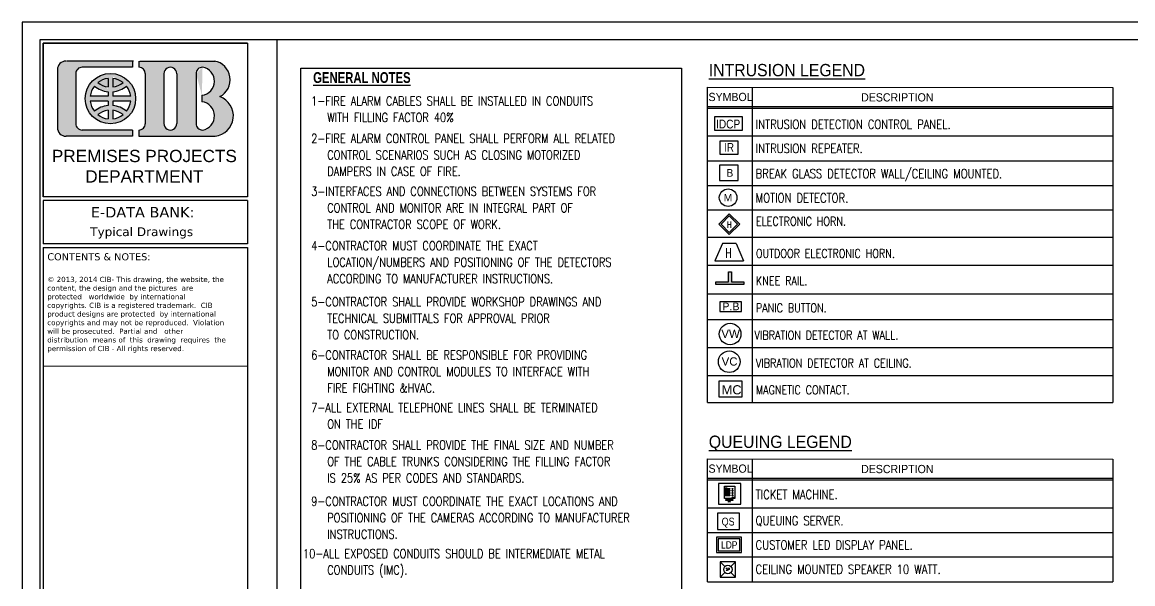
# Model space of a CAD drawing. Header units: metres. Extents: x 825 to 42592, y 283 to 305.
# Drawn here: x 825.23 to 847.08, y 293.87 to 304.93 of the extents above; entities that cross this region are included whole.
import ezdxf
from ezdxf.enums import TextEntityAlignment as Align

# ---------------------------------------------------------------- set-up
doc = ezdxf.new("R2010")
doc.units = ezdxf.units.M
doc.header["$LTSCALE"] = 0.05
for name, color, linetype in [('A-Elev-Dims-100', 7, 'Continuous'), ('A-WALL', 4, 'Continuous'), ('CCTV-TXT L', 6, 'Continuous'), ('EXAMPLE', 220, 'Continuous'), ('EXIT SIGN', 6, 'Continuous'), ('FIRE_FAS', 200, 'Continuous'), ('L.C Risers', 130, 'Continuous'), ('T-SECUR', 140, 'Continuous'), ('text', 2, 'Continuous'), ('TEXT _DETAIL TITLES', 7, 'Continuous')]:
    doc.layers.add(name, color=color, linetype=linetype)
for name, color, linetype, lineweight in [('E _ PA', 4, 'Continuous', 25), ('flooring', 41, 'Continuous', 9), ('Public address', 4, 'Continuous', 0)]:
    doc.layers.add(name, color=color, linetype=linetype, lineweight=lineweight)
doc.styles.add('Arial', font='ARIALN.TTF')
doc.styles.add('Arial_4', font='arial.ttf', dxfattribs={"height": 0.2458832335329341})
doc.styles.add('DD', font='ROMANS.SHX')
doc.styles.add('GENERATED_STYLE_1', font='arial.ttf')
doc.styles.add('GENERATED_STYLE_2', font='arialbd.ttf')
doc.styles.add('ROMANC', font='ROMANC.SHX')
doc.styles.add('ROMANS1', font='romans.shx', dxfattribs={"width": 0.8, "height": 250})
doc.styles.get("Standard").update_dxf_attribs({"font": 'arial.ttf'})
doc.styles.add('T25', font='STENCIL', dxfattribs={"height": 2.5})

# ---------------------------------------------------------------- blocks, each defined once
blk = doc.blocks.new('erwger')
at = {"true_color": 0xf4820f}
h = blk.add_hatch(color=30, dxfattribs=at)
edge = h.paths.add_edge_path()
edge.add_ellipse((0.7908775300937405, 7.271490410557148), major_axis=(-0.1778709056389359, 9.002499000000002e-10), ratio=0.9999513831597877, start_angle=0, end_angle=360)
edge = h.paths.add_edge_path(flags=16)
edge.add_line((0.8077973684856135, 7.354111497106746), (0.8077973684856122, 7.427094761812298))
edge.add_ellipse((0.7908775300937405, 7.271490410557148), major_axis=(0.1440312288554087, 1.6825289e-09), ratio=0.9999513831463788, start_angle=51.57003715304239, end_angle=83.25369162932219, ccw=False)
edge.add_ellipse((0.7908775300937405, 7.497138503138339), major_axis=(-0.1440312288554085, 1.6834439e-09), ratio=0.9999513831463793, start_angle=96.74630837104172, end_angle=128.4299628473216, ccw=False)
edge = h.paths.add_edge_path(flags=16)
edge.add_ellipse((0.7908775300937405, 7.271490410557148), major_axis=(0.1440312288569741, 1.78028777e-08), ratio=0.9999513831390927, start_angle=96.74630062072379, end_angle=128.429955095524, ccw=False)
edge.add_line((0.773957691699187, 7.414517417529009), (0.7739576916991884, 7.341534151884337))
edge.add_ellipse((0.7908775300937405, 7.497138503138339), major_axis=(-0.144031228856974, 1.78026624e-08), ratio=0.9999513831390935, start_angle=51.570044904390386, end_angle=83.2536993791906, ccw=False)
h.paths.add_polyline_path([(0.773957691699187, 7.288410251488295), (0.773957691699187, 7.320082778110062), (0.7664293322516778, 7.320964365985879), (0.7589453695800609, 7.322165879191909), (0.7515193944567409, 7.323685135805126), (0.7441648921606429, 7.32551937691521), (0.7368952181788015, 7.327665271612452), (0.7297235739534667, 7.330118923036388), (0.7226629829085832, 7.332875875452495), (0.7157262668000091, 7.335931122343565), (0.7089260224314823, 7.339279115501328), (0.7022745987794528, 7.342913775101845), (0.6957840745679151, 7.346828500746104), (0.6894662363335251, 7.351016183446315), (0.6833325570223323, 7.355469218535164), (0.6773941748128808, 7.360179519747279), (0.6734799620023048, 7.354929783091067), (0.6698084303149193, 7.349507563101086), (0.6663871692859487, 7.343924068234436), (0.6632232512505248, 7.338190840535617), (0.6603232165715801, 7.332319731572661), (0.6576930601197108, 7.326322877937884), (0.6553382188808207, 7.320212676159437), (0.6532635607168721, 7.314001757075646), (0.6514733743032315, 7.307702959724803), (0.6499713602631984, 7.301329304804676), (0.6487606235182092, 7.294893967756559), (0.6478436668636187, 7.288410251488295)], flags=0)
h.paths.add_polyline_path([(0.9339113933238624, 7.288410251488296), (0.9329944366694071, 7.29489396775667), (0.9317836999244864, 7.301329304804898), (0.9302816858844511, 7.307702959725111), (0.9284914994707372, 7.31400175707606), (0.9264168413066578, 7.32021267615989), (0.9240620000675641, 7.326322877938369), (0.9214318436154356, 7.332319731573148), (0.918531808936168, 7.338190840536096), (0.915367890900365, 7.343924068234853), (0.9119466298709524, 7.349507563101397), (0.9082750981830738, 7.354929783091228), (0.9043608853719564, 7.360179519747279), (0.8984225031626554, 7.355469218535303), (0.8922888238515506, 7.351016183446514), (0.8859709856173575, 7.34682850074642), (0.879480461405921, 7.342913775102211), (0.8728290377540627, 7.33927911550175), (0.8660287933857134, 7.335931122343989), (0.8590920772773207, 7.332875875452937), (0.8520314862326475, 7.330118923036816), (0.8448598420075315, 7.327665271612863), (0.837590168025878, 7.325519376915585), (0.8302356657299721, 7.323685135805426), (0.8228096906068832, 7.322165879192128), (0.8153257279355322, 7.320964365985992), (0.8077973684856135, 7.320082778109748), (0.8077973684856135, 7.288410251488295)], flags=0)
h.paths.add_polyline_path([(0.8077973684856135, 7.254572219881548), (0.8077973684856136, 7.222898043004593), (0.8153257279356285, 7.222016455128492), (0.8228096906070133, 7.220814941922496), (0.8302356657301327, 7.219295685309302), (0.8375901680260618, 7.217461444199223), (0.8448598420077112, 7.215315549501997), (0.8520314862328487, 7.212861898078084), (0.8590920772775409, 7.210104945661968), (0.8660287933859663, 7.207049698770887), (0.8728290377543018, 7.203701705613098), (0.8794804614061102, 7.200067046012591), (0.8859709856175217, 7.196152320368268), (0.8922888238516598, 7.19196463766811), (0.8984225031627135, 7.187511602579187), (0.9043608853719765, 7.182801301367046), (0.9082751784140481, 7.188051150895514), (0.9119467799052832, 7.193473490817925), (0.9153680998452249, 7.199057111955261), (0.918532065477884, 7.204790471513932), (0.9214321360653964, 7.210661717152202), (0.9240623164094166, 7.216658711482009), (0.9264171692447516, 7.222769057160098), (0.9284918264796328, 7.228980122516629), (0.930281999259268, 7.235279067668015), (0.9317839868320567, 7.241652871060345), (0.9329946841999852, 7.248088356388289), (0.9339115885442062, 7.254572219881548)], flags=0)
h.paths.add_polyline_path([(0.6478434716406313, 7.254572219881548), (0.6487603759855533, 7.248088356388516), (0.6499710733540534, 7.241652871060804), (0.6514730609272789, 7.235279067668662), (0.6532632337072262, 7.228980122517424), (0.6553378909422828, 7.222769057160991), (0.6576927437776723, 7.216658711482951), (0.6603229241216104, 7.210661717153182), (0.6632229947089121, 7.204790471514869), (0.6663869603412537, 7.199057111956071), (0.6698082802807763, 7.193473490818543), (0.6734798817714476, 7.188051150895853), (0.6773941748128604, 7.182801301367045), (0.6833325570222629, 7.187511602579322), (0.6894662363333941, 7.191964637668304), (0.6957840745676908, 7.196152320368597), (0.7022745987792326, 7.200067046012943), (0.7089260224312439, 7.203701705613519), (0.7157262667998077, 7.207049698771348), (0.7226629829083766, 7.210104945662424), (0.7297235739532408, 7.21286189807851), (0.7368952181786418, 7.215315549502437), (0.7441648921604657, 7.217461444199586), (0.7515193944566271, 7.219295685309608), (0.7589453695799842, 7.220814941922714), (0.7664293322516333, 7.222016455128619), (0.773957691699187, 7.222898043004276), (0.773957691699187, 7.254572219881548)], flags=0)
h.paths.add_polyline_path([(0.7294873354330083, 7.176128880071951), (0.723550473082551, 7.173162724664702), (0.7177565579001525, 7.169926245670233), (0.7121178913854214, 7.166426314701889), (0.7066464454178214, 7.162670362727888), (0.7013538368018936, 7.158666364266577), (0.7066464454178866, 7.154662365805446), (0.7121178913855686, 7.150906413831576), (0.7177565579003274, 7.14740648286335), (0.7235504730827764, 7.144170003868946), (0.7294873354332428, 7.14120384846174), (0.7355545399501279, 7.138514314310711), (0.7417392048926307, 7.136107111769228), (0.7480281991306195, 7.133987351751168), (0.7544081700247551, 7.132159534879331), (0.7608655717761387, 7.13062754193003), (0.7673866941866425, 7.129394625593362), (0.773957691699187, 7.128463403577037), (0.773957691699187, 7.188869324956112), (0.7673866941866241, 7.187938102939968), (0.7608655717759994, 7.186705186603443), (0.7544081700246031, 7.18517319365425), (0.7480281991303894, 7.183345376782488), (0.7417392048924053, 7.181225616764474), (0.7355545399499187, 7.178818414223017)], flags=0)
h.paths.add_polyline_path([(0.8400158552934681, 7.136107111768763), (0.8462005202361756, 7.138514314310223), (0.8522677247532827, 7.141203848461269), (0.8582045871039639, 7.144170003868508), (0.8639985022866135, 7.147406482863), (0.8696371688015586, 7.150906413831308), (0.8751086147694433, 7.154662365805308), (0.8804012233855874, 7.158666364266577), (0.8751086147695188, 7.162670362728012), (0.8696371688017359, 7.166426314702146), (0.8639985022868005, 7.169926245670575), (0.8582045871041669, 7.17316272466514), (0.8522677247535289, 7.17612888007242), (0.8462005202363673, 7.178818414223515), (0.8400158552936966, 7.181225616764939), (0.833726861055413, 7.183345376782932), (0.8273468901609676, 7.185173193654628), (0.8208894884092739, 7.186705186603731), (0.8143683659985571, 7.18793810294011), (0.8077973684856135, 7.188869324956117), (0.8077973684856132, 7.128463403577035), (0.8143683659984176, 7.129394625593207), (0.8208894884091877, 7.130627541929754), (0.8273468901608406, 7.132159534878959), (0.8337268610552039, 7.133987351750719)], flags=0)
for p, q in [((0.773957691699187, 7.414517417539071), (0.773957691699187, 7.354111496157074)), ((0.8077973684856135, 7.414517417539071), (0.8077973684856135, 7.354111496157074)), ((0.773957691699187, 7.288410251488295), (0.647843666864131, 7.288410251488295)), ((0.773957691699187, 7.320082778105607), (0.773957691699187, 7.288410251488295)), ((0.8077973684856135, 7.320082778105607), (0.8077973684856135, 7.288410251488295)), ((0.933911393320712, 7.288410251488295), (0.8077973684856135, 7.288410251488295)), ((0.773957691699187, 7.254572219881548), (0.6478434716420738, 7.254572219881548)), ((0.773957691699187, 7.254572219881548), (0.773957691699187, 7.222898043008732)), ((0.9339115885427692, 7.254572219881548), (0.8077973684856135, 7.254572219881548)), ((0.8077973684856135, 7.254572219881548), (0.8077973684856135, 7.222898043008732)), ((0.773957691699187, 7.188869324957925), (0.773957691699187, 7.128463403575886)), ((0.8077973684856135, 7.188869324957925), (0.8077973684856135, 7.128463403575886))]:
    blk.add_line(p, q)
for centre, major_axis, ratio, start_param, end_param in [((0.7908775300937405, 7.271490410557148), (-0.1778709056389359, 9.002499000000002e-10), 0.9999513831597877, 3.141592658651293, 9.424777965830879), ((0.7908775300937405, 7.271490410557148), (0.1440312288569741, 1.78028777e-08), 0.9999513831390927, 1.688541484955864, 2.241525574605362), ((0.7908775300937405, 7.497138503138339), (-0.144031228856974, 1.78026624e-08), 0.9999513831390935, 0.9000670789829365, 1.453051168632433), ((0.7908775300937405, 7.271490410557148), (0.1440312288554086, 1.6825289e-09), 0.9999513831463788, 0.9000669436963937, 1.453051033371717), ((0.7908775300937405, 7.497138503138339), (-0.1440312288554085, 1.6834439e-09), 0.9999513831463795, 1.688541620224428, 2.241525709899752), ((0.7908775300937405, 7.271490410557148), (0.1440312288559296, 5.66761834e-08), 0.999951383189954, 2.478200239738987, 3.023841208525699), ((0.7908775300937405, 7.497138503138339), (-0.1778709056432779, 4.243742999999999e-10), 0.999951383133538, 0.878885610106705, 1.475528024982516), ((0.7908775300937405, 7.497138503138339), (0.1778709056428806, 3.659580039999999e-08), 0.99995138313766, -1.475528228330162, -0.8788858134720323), ((0.7908775300937405, 7.271490410557148), (0.1440312288552734, 1.78848544e-08), 0.9999513830996134, 0.1177509273774404, 0.6633918962271448), ((0.7908775300937405, 7.271490410557148), (-0.1440312288571555, 1.256149333e-07), 0.9999513832262572, 0.1177403856962575, 0.6633928924763333), ((0.7908775300937405, 7.045842317976002), (-0.177870905637854, 5.105273350000001e-08), 0.999951383161578, -1.475527735586549, -0.8788853206884173), ((0.7908775300937405, 7.045842317976002), (0.1778709056374674, 1.48803915e-08), 0.9999513831656989, 0.8788855240588935, 1.475527938939344), ((0.7908775300937405, 7.271490410557148), (-0.1440312288520954, 1.167978602e-07), 0.9999513830715148, 2.478201444104023, 3.023853951010075), ((0.7908775300937405, 7.045842317976002), (-0.1440312288505984, 4.19317145e-08), 0.9999513831791705, -1.453050753915244, -0.9000666642358846), ((0.7908775300937405, 7.271490410557148), (-0.144031228856974, 1.78026624e-08), 0.9999513831390935, 0.9000670789829365, 1.453051168632433), ((0.7908775300937405, 7.045842317976002), (0.1440312288490248, 6.14173613e-08), 0.9999513831864572, 0.9000665289461784, 1.453050618651364), ((0.7908775300937405, 7.271490410557148), (-0.1440312288554085, 1.6834439e-09), 0.9999513831463795, 1.688541620224428, 2.241525709899752)]:
    blk.add_ellipse(centre, major_axis=major_axis, ratio=ratio, start_param=start_param, end_param=end_param)
blk = doc.blocks.new('MMMVCVCVCC')
at = {"color": 4}
blk.add_lwpolyline([(0.2283366048509379, 0.2155352311660863), (-0.2283366048509379, 0.2155352311660863), (-0.2283366048509379, 0), (0.2283366048509379, 0)], close=True, dxfattribs=at)
at = {"layer": 'EXIT SIGN', "color": 4, "style": 'Arial'}
blk.add_attdef('IDCP', text='', height=0.144, dxfattribs=at).set_placement((-0.2016048087174909, 0.09789047997898592), align=Align.MIDDLE_LEFT)
blk = doc.blocks.new('BREAK')
at = {"layer": 'T-SECUR', "color": 0}
blk.add_lwpolyline([(-309.0978726740286, 0), (309.0978726740286, 0), (309.0978726740286, 500), (-309.0978726740286, 500)], close=True, dxfattribs=at)
at = {"layer": 'T-SECUR', "color": 0, "style": 'T25'}
blk.add_text('B', height=250.0000000000568, dxfattribs=at).set_placement((-75.33792141678714, 120.2738244024877))
blk = doc.blocks.new('WRTWRTR')
at = {"layer": 'A-Elev-Dims-100', "color": 0}
blk.add_circle((0, 0), 0.2169869559762738, dxfattribs=at)
at = {"layer": 'A-WALL', "style": 'Arial_4', "text_generation_flag": 4}
blk.add_text('M', height=0.18, rotation=180, dxfattribs=at).set_placement((0.1012879619856903, -0.09046396099604692))
blk = doc.blocks.new('SSS')
h = blk.add_hatch(color=3)
h.dxf.hatch_style = 1
h.paths.add_polyline_path([(837978.553537067, 767183.6854028162), (837705.7328104674, 767456.5061294157), (837432.9120838678, 767183.6854028162), (837705.7328104674, 766910.8646762166)], flags=16)
h.paths.add_polyline_path([(838053.0547442012, 767183.6854028159), (837705.7328104671, 767531.0073365499), (837358.4108767334, 767183.6854028162), (837705.7328104674, 766836.3634690822)])
at = {"layer": 'Public address', "color": 4}
for p, q in [((837358.4108767334, 767183.6854028162, 212.4116221508793), (837705.7328104671, 767531.0073365499, 212.4116221508793)), ((838053.0547442012, 767183.6854028159, 212.4116221508793), (837705.7328104671, 767531.0073365499, 212.4116221508793)), ((837705.7328104674, 766836.3634690822, 212.4116221508793), (837358.4108767334, 767183.6854028162, 212.4116221508793)), ((837432.9120838678, 767183.6854028162, 212.4116221508793), (837705.7328104674, 767456.5061294157, 212.4116221508793)), ((837705.7328104674, 766910.8646762166, 212.4116221508793), (837432.9120838678, 767183.6854028162, 212.4116221508793)), ((837978.553537067, 767183.6854028162, 212.4116221508793), (837705.7328104674, 767456.5061294157, 212.4116221508793)), ((837705.7328104674, 766910.8646762166, 212.4116221508793), (837978.553537067, 767183.6854028162, 212.4116221508793)), ((837705.7328104674, 766836.3634690822, 212.4116221508793), (838053.0547442012, 767183.6854028159, 212.4116221508793))]:
    blk.add_line(p, q, dxfattribs=at)
at = {"layer": 'Public address', "color": 4, "style": 'DD', "width": 0.7}
blk.add_text('H', height=209.34208837641, dxfattribs=at).set_placement((837636.3953688215, 767061.3471492201, 212.4116221508793))
blk = doc.blocks.new('sp1')
at = {"layer": 'Public address', "color": 1, "lineweight": 0, "xscale": 0.3234, "yscale": 0.3234, "zscale": 0.3234}
blk.add_blockref('SSS', (-270914.033990905, -248244.8799459012, -68.69391860359438), dxfattribs=at)
blk = doc.blocks.new('RETHTHHHH')
at = {"color": 3}
for points in [[(-0.1916151844211527, 0), (-0.404555613401044, -0.4890739670588573)], [(0.1916151844211527, 0), (-0.1916151844211527, 0)], [(0.1916151844211527, 0), (0.404555613401044, -0.4890739670588573)], [(-0.404555613401044, -0.4890739670588573), (0.404555613401044, -0.4890739670588573)]]:
    blk.add_lwpolyline(points, dxfattribs=at)
at = {"layer": 'Public address', "color": 4, "style": 'DD', "width": 0.7}
blk.add_text('H', height=0.2750703413801542, dxfattribs=at).set_placement((-0.1097527177217898, -0.4043973410329045))
blk = doc.blocks.new('KNEE')
h = blk.add_hatch(color=1)
h.dxf.hatch_style = 1
h.paths.add_polyline_path([(0.02472260923499658, -0.1524711510340783), (0.2132996112733849, -0.1524711510340783), (0.2132996112733849, -0.1916350020673576), (-0.2132996112733849, -0.1916350020673576), (-0.2132996112733849, -0.1524711510340783), (-0.01988495601720341, -0.1524711510340783), (-0.01988495601720341, 0), (0.02472260923499658, 0)])
at = {"layer": 'A-WALL'}
blk.add_lwpolyline([(0.02472260923499658, -0.1524711510340783), (0.2132996112733849, -0.1524711510340783), (0.2132996112733849, -0.1916350020673576), (-0.2132996112733849, -0.1916350020673576), (-0.2132996112733849, -0.1524711510340783), (-0.01988495601720341, -0.1524711510340783), (-0.01988495601720341, 0), (0.02472260923499658, 0)], close=True, dxfattribs=at)
blk = doc.blocks.new('G')
blk.add_lwpolyline([(-0.2132996112733849, -0.1916350020673576), (0.2128830426784081, -0.1916350020673576), (0.2128830426784081, -0.00279146151724019), (-0.2132996112733849, -0.00279146151724019)], close=True)
at = {"style": 'Arial_4'}
blk.add_text('P.B', height=0.15, dxfattribs=at).set_placement((-0.1612619704933657, -0.1693445487638262))
blk = doc.blocks.new('VIB')
at = {"color": 7}
blk.add_circle((0, 0.2455644649729507), 0.2371120174733741, dxfattribs=at)
at = {"layer": 'A-WALL', "color": 7, "style": 'Arial_4'}
blk.add_text('VW', height=0.18, rotation=270, dxfattribs=at).set_placement((-0.08535632570125529, 0.4387403479170153))
blk = doc.blocks.new('ERYERYYEQY')
at = {"color": 7}
blk.add_circle((0, 0.237112017473379), 0.2371120174733741, dxfattribs=at)
at = {"layer": 'A-WALL', "color": 7, "style": 'Arial_4'}
blk.add_text('VC', height=0.18, dxfattribs=at).set_placement((-0.1674466641287893, 0.1517556917721237))
blk = doc.blocks.new('OPOPOPOP')
at = {"color": 4}
blk.add_lwpolyline([(-0.2586422773993036, 0.1778460380336071), (-0.2586422773993036, -0.1778460380336071), (0, -0.1778460380336071), (0, 0.1778460380336071)], close=True, dxfattribs=at)
at = {"layer": 'EXIT SIGN', "color": 4, "style": 'Arial'}
blk.add_attdef('IR', text='', height=0.1728, rotation=90, dxfattribs=at).set_placement((-0.1326571408986297, -0.09844590882065063), align=Align.MIDDLE_LEFT)
blk = doc.blocks.new('A$C48145299')
at = {"layer": 'A-WALL', "color": 0}
blk.add_lwpolyline([(0, 338.6281507110743), (0, 0), (509.1722842327872, 0), (509.1722842327872, 338.6281507110743)], close=True, dxfattribs=at)
at = {"layer": 'A-Elev-Dims-100', "insert": (64.06833526368428, 253.1449712833928), "char_height": 200, "attachment_point": 1}
blk.add_mtext_dynamic_manual_height_columns('MC', width=222.6455497500428, gutter_width=1, heights=[0], dxfattribs=at)
blk = doc.blocks.new('information kiosk')
at = {"color": 4}
for p, q in [((-0.8012999969075956, 2.631255881292135), (-0.3857196859277758, 2.631255881292135)), ((-0.7493960443403518, 2.662271055843806), (-0.4928958531788024, 2.662271055843806)), ((-0.6855612145618803, 2.695900973366863), (-0.5462850680050133, 2.695900973366863)), ((-0.6375568236392662, 2.727504098543884), (-0.5815871387325667, 2.727504098543884)), ((-0.3857196859277758, 2.631255881292135), (-0.3857196859277758, 2.746809303302779)), ((-0.169757287791218, 0.3813144163875037), (-0.169757287791218, 0.6202400572437039)), ((-0.169757287791218, 0.6202400572437039), (0.0383633680525392, 0.6202400572437039)), ((-0.169757287791218, 0.3813144163875037), (-0.1439061116775909, 0.4122318059689614)), ((-0.1680200316497798, 0.4215779262455417), (0.0366261119111028, 0.4215779262455417)), ((-0.1623979691958971, 0.4319441506674533), (0.045722686647837, 0.4319441506674533)), ((0.0383633680525392, 0.3813144163875037), (0.0383633680525392, 0.6202400572437039)), ((0.0383633680525392, 0.3813144163875037), (0.0608997875125718, 0.4147251644023397)), ((0.7808989196274673, 1.012687648999605), (0.3409616476867746, 1.012687648999605)), ((0.3409616476867746, 1.012687648999605), (0.3409616476867746, 0.8892010570687144)), ((0.4172225612148913, 0.9202162316203836), (0.6737227523764411, 0.9202162316203836)), ((0.481057390993363, 0.9538461491434412), (0.6203335375502298, 0.9538461491434412)), ((0.5290617819159771, 0.9854492743204628), (0.5850314668226765, 0.9854492743204628))]:
    blk.add_line(p, q, dxfattribs=at)
for points in [[(1.678316385252401, 3.153995629167182), (-1.678316385252401, 3.153995629167182), (-1.678316385252401, 0), (1.678316385252401, 0)], [(-0.8012999969075956, 2.746809303302779), (0.7808989196274672, 2.746809303302779), (0.7808989196274673, 0.8892010570687144), (-0.8012999969075956, 0.8892010570687144)], [(-0.7188859433599584, 2.40094797374056), (0.026113029188017, 2.40094797374056), (0.026113029188017, 2.299199616065779), (-0.7188859433599584, 2.299199616065779)], [(-0.7188859433599584, 2.149254684045946), (0.026113029188017, 2.149254684045946), (0.026113029188017, 2.047506326371165), (-0.7188859433599584, 2.047506326371165)], [(-0.7188859433599584, 1.89756139435133), (0.026113029188017, 1.89756139435133), (0.026113029188017, 1.795813036676551), (-0.7188859433599584, 1.795813036676551)], [(0.3746422140534156, 2.407861923665445), (0.4999557339678722, 2.407861923665445), (0.4999557339678722, 2.292285666140895), (0.3746422140534156, 2.292285666140895)], [(0.3746422140533783, 2.156168633970831), (0.4999557339678349, 2.156168633970831), (0.4999557339678349, 2.040592376446279), (0.3746422140533783, 2.040592376446279)], [(0.374642214053341, 1.904475344276217), (0.4999557339677976, 1.904475344276217), (0.4999557339677976, 1.788899086751666), (0.374642214053341, 1.788899086751666)], [(-0.7188859433599584, 1.645868104656717), (0.026113029188017, 1.645868104656717), (0.026113029188017, 1.544119746981938), (-0.7188859433599584, 1.544119746981938)], [(-0.7188859433599584, 1.394174814962102), (0.026113029188017, 1.394174814962102), (0.026113029188017, 1.292426457287322), (-0.7188859433599584, 1.292426457287322)], [(-0.5789322081887329, 0.7181886318690243), (0.4583999736001652, 0.7181886318690243), (0.4583999736001652, 0.5573042828210985), (-0.5789322081887329, 0.5573042828210985)], [(0.3746422140533037, 1.652782054581601), (0.4999557339677603, 1.652782054581601), (0.4999557339677603, 1.537205797057051), (0.3746422140533037, 1.537205797057051)], [(0.3746422140533783, 1.401088764886988), (0.4999557339678349, 1.401088764886988), (0.4999557339678349, 1.285512507362436), (0.3746422140533783, 1.285512507362436)]]:
    blk.add_lwpolyline(points, close=True, dxfattribs=at)
for centre in [(-0.169757287791218, 0.3813144163875037), (0.0383633680525392, 0.3813144163875037)]:
    blk.add_circle(centre, 0.0403009712660791, dxfattribs=at)
blk = doc.blocks.new('EWRWERRREWREW')
at = {"color": 4}
for points in [[(0.2446077480306315, 0.3019406843939123), (-0.2446077480306315, 0.3019406843939123), (-0.2446077480306315, 0), (0.2446077480306315, 0)], [(0.2118343349636689, 0.2691672713269497), (-0.2118343349636689, 0.2691672713269497), (-0.2118343349636689, 0.03277341306696258), (0.2118343349636689, 0.03277341306696258)]]:
    blk.add_lwpolyline(points, close=True, dxfattribs=at)
at = {"layer": 'EXIT SIGN', "color": 3, "style": 'Arial'}
blk.add_attdef('LDP', text='', height=0.144, dxfattribs=at).set_placement((-0.1561657852993221, 0.1521192743912252, 1.084525390200623e-09), align=Align.MIDDLE_LEFT)
blk = doc.blocks.new('DFDFDFFF')
at = {"color": 4}
blk.add_lwpolyline([(0.2028282431575974, 0.2956607505588238), (-0.202828243157569, 0.2956607505588238), (-0.202828243157569, 0), (0.2028282431575974, 0)], close=True, dxfattribs=at)
at = {"layer": 'EXIT SIGN', "color": 4, "style": 'Arial'}
blk.add_attdef('QS', text='', height=0.144, dxfattribs=at).set_placement((-0.1258803884923623, 0.1428356043770407), align=Align.MIDDLE_LEFT)
blk = doc.blocks.new('DRGRRRRR')
at = {"layer": 'L.C Risers', "color": 3, "ltscale": 1000}
blk.add_lwpolyline([(1063.175423586334, 1063.175423586334), (-1063.175423586334, 1063.175423586334), (-1063.175423586334, -1063.175423586334), (1063.175423586334, -1063.175423586334)], close=True, dxfattribs=at)
for points in [[(-1063.175423586334, 1063.175423586334), (-412.7862450272951, 412.7862450272951)], [(1063.175423586334, 1063.175423586334), (412.7862450272951, 412.7862450272951)], [(-412.7862450272951, -412.7862450272951), (-1063.175423586334, -1063.175423586334)], [(412.7862450272951, -412.7862450272951), (1063.175423586334, -1063.175423586334)]]:
    blk.add_lwpolyline(points, dxfattribs=at)
blk.add_circle((0, 0), 583.7679060786613, dxfattribs=at)
at = {"layer": 'CCTV-TXT L', "color": 0, "linetype": 'Continuous', "ltscale": 0.5, "style": 'ROMANC', "width": 0.85}
blk.add_text('SP', height=339.2955540000001, dxfattribs=at).set_placement((-271.9907826270792, -150.2589381995494))

msp = doc.modelspace()

# ---------------------------------------------------------------- hatches: boundary and pattern name
at = {"true_color": 0x05367b}
h = msp.add_hatch(color=156, dxfattribs=at)
edge = h.paths.add_edge_path()
edge.add_ellipse((828.9822597568491, 303.0826252761939), major_axis=(-0.2847334991203993, 0.2847334991203991), ratio=0.9999999999988212, start_angle=140.9887959417215, end_angle=295.3446054887965)
edge.add_ellipse((828.9475568379949, 303.7941024595342), major_axis=(0.263960916692243, 0.2639609166922428), ratio=0.9999999999977979, start_angle=252.1161445481342, end_angle=394.8671921334229)
edge.add_line((829.0132683977081, 304.1615687246334), (827.526152731748, 304.1615687246334))
edge.add_line((827.526152731748, 304.1615687246334), (827.526152731748, 304.0398288093342))
edge.add_ellipse((827.525674551976, 303.9149193531442), major_axis=(0.0883249701060035, 0.0883249701060035), ratio=0.99999999998143, start_angle=314.999999999468, end_angle=404.7806552050888, ccw=False)
edge.add_line((827.6505879591577, 303.9148767924738), (827.6505879591577, 302.9288504221653))
edge.add_ellipse((827.525674551976, 302.928807861524), major_axis=(-0.08832497010741733, 0.08832497010741733), ratio=0.9999999999632984, start_angle=135.2193392665666, end_angle=225.0000000010515, ccw=False)
edge.add_line((827.526152731748, 302.8038984061853), (827.526152731748, 302.6821584900239))
edge.add_line((827.526152731748, 302.6821584900166), (829.0243362211309, 302.6821584900166))
edge = h.paths.add_edge_path(flags=16)
edge.add_ellipse((828.1457365462161, 303.9128052132941), major_axis=(0.0898328686706625, 0.0898328686706625), ratio=0.9997119807870024, start_angle=314.9917476689804, end_angle=494.9917591940154, ccw=False)
edge.add_line((828.2727641960241, 303.9127638486347), (828.2727641960241, 302.9309633660081))
edge.add_ellipse((828.1457365462161, 302.9309220013741), major_axis=(-0.08983286778834002, 0.08983286778834011), ratio=0.9997120004191951, start_angle=45.00824024262738, end_angle=225.0082517684367, ccw=False)
edge.add_line((828.018708896393, 302.9309630749043), (828.018708896393, 303.9127641397675))
edge = h.paths.add_edge_path(flags=16)
edge.add_ellipse((828.7782823728867, 303.9128052132941), major_axis=(-0.08981992907193462, 0.08981992907193462), ratio=0.9999999999864505, start_angle=-44.99999317017591, end_angle=45.0000115254237, ccw=False)
edge.add_ellipse((828.7352288672892, 303.764669268708), major_axis=(0.196937552161904, 0.1969375521619039), ratio=0.9999999999765671, start_angle=231.2027145111571, end_angle=396.10711598349036, ccw=False)
edge.add_line((828.7653203606869, 303.4877878470755), (828.7653203606869, 303.359567632065))
edge.add_ellipse((828.73321844356, 303.0808307734181), major_axis=(-0.1983995304344521, 0.1983995304344518), ratio=0.9999999999994571, start_angle=144.242534102069, end_angle=308.43007553053377, ccw=False)
edge.add_ellipse((828.7782823728867, 302.9309220013741), major_axis=(0.08981992907290752, 0.08981992907290752), ratio=0.9999999999647847, start_angle=134.9999884731813, end_angle=224.9999927451809, ccw=False)
edge.add_line((828.65125472307, 302.9309652021942), (828.65125472307, 303.9127620124558))
edge = h.paths.add_edge_path()
edge.add_ellipse((826.409908021546, 303.9149193531442), major_axis=(-0.08832497010741733, 0.08832497010741733), ratio=0.9999999999495524, start_angle=-45.00000000144502, end_angle=45.00000000144519, ccw=False)
edge.add_line((826.4098655680441, 304.0398266874248), (827.4023933827566, 304.0398266874248))
edge.add_line((827.402393382762, 304.0398266874248), (827.402393382762, 304.1615687246334))
edge.add_line((827.402393382762, 304.1615687246334), (826.0920004840027, 304.1615687246334))
edge.add_ellipse((826.0920686087679, 303.9920558509324), major_axis=(-0.1198666162295104, 0.1198666162295104), ratio=0.9999999999942295, start_angle=-44.99999914547698, end_angle=45.00000400240247)
edge.add_line((825.9225474934769, 303.9919877118076), (825.9225474934769, 302.8517395030352))
edge.add_ellipse((826.0920686087679, 302.8516713637249), major_axis=(-0.1198666162306849, 0.1198666162306849), ratio=0.9999999999753536, start_angle=44.9999959455793, end_angle=134.9999991446057)
edge.add_line((826.0920004840041, 302.6821584900166), (827.4023933827639, 302.6821584900166))
edge.add_line((827.402393382762, 302.6821584900166), (827.402393382762, 302.8039005272252))
edge.add_line((827.402393382762, 302.8039005272252), (826.4098655680627, 302.8039005272252))
edge.add_ellipse((826.409908021546, 302.928807861524), major_axis=(0.08832497010741712, 0.08832497010741712), ratio=0.999999999963298, start_angle=134.9999999989486, end_angle=225.0000000010514, ccw=False)
edge.add_line((826.284994614361, 302.9288503180936), (826.284994614361, 303.9148768965564))

# ---------------------------------------------------------------- linework, layer by layer
for p, q in [((830.2375020737195, 304.580468319716), (830.2375020737195, 283.2510077804067)), ((829.6598670683238, 304.5114300312447), (829.6598670683238, 301.4859567011766)), ((827.4192087530059, 304.1615687246334), (826.108883975995, 304.1615687246334)), ((827.402393382762, 304.1615687246334), (827.402393382762, 304.0398266874248)), ((827.526152731748, 304.1615687246334), (827.526152731748, 304.0398257722258)), ((827.5429681019882, 304.1615687246334), (829.0300450323853, 304.1615687246334)), ((825.9225474934319, 303.9920558408952), (825.9225474934319, 302.8516713756247)), ((827.402393382762, 304.0398266874248), (826.4099080215069, 304.0398266874248)), ((826.2849946143228, 303.9149193531442), (826.2849946143228, 302.9288078615676)), ((827.6505879591577, 303.9149193666448), (827.6505879591577, 302.9288078383428)), ((828.018708896419, 303.9128052394548), (828.018708896419, 302.9309219758646)), ((828.2727641960632, 303.912805223444), (828.2727641960632, 302.9309220014069)), ((828.6512547231287, 303.9128051877591), (828.6512547231287, 302.9309220269673)), ((828.7653203607342, 303.4877945354741), (828.7653203607342, 303.3595609067555)), ((827.402393382762, 302.6821584900748), (826.0920686057548, 302.6821584900748)), ((827.402393382762, 302.8039005272761), (826.4099080215069, 302.8039005272761)), ((827.402393382762, 302.8039005272761), (827.402393382762, 302.6821584900748)), ((827.526152731748, 302.8039005272761), (827.526152731748, 302.6821584900748)), ((827.526152731748, 302.6821584900748), (829.0242713383741, 302.6821584900748)), ((829.6598670683238, 301.4859567011766), (825.6447643365677, 301.4859567011766)), ((829.6598670683238, 301.4169184127271), (825.6447643365677, 301.4169184127271)), ((829.6598670683238, 301.4169184127271), (825.6447643365677, 301.4169184127271)), ((829.6598670683238, 301.4169184127271), (829.6598670683238, 300.5626591889153)), ((829.6598670683238, 300.5626591889153), (825.6447643365677, 300.5626591889153)), ((825.6447643365677, 300.4936209004658), (825.6447643365677, 283.2510077804067)), ((825.6447643365677, 300.4936209004658), (829.6598670683238, 300.4936209004658)), ((829.6598670683238, 300.4936209004658), (829.6598670683238, 283.2510077804067))]:
    msp.add_line(p, q)
for points in [[(825.2305346058274, 282.9058163381263), (856.3697071244528, 282.9058163381263), (856.3697071244528, 304.9256597620036), (825.2305346058274, 304.9256597620036)], [(825.5757260481168, 283.2510077804067), (856.0245156821629, 283.2510077804067), (856.0245156821629, 304.580468319716), (825.5757260481168, 304.580468319716)], [(829.6598670683238, 301.4859567011766), (825.6447643365677, 301.4859567011766), (825.6447643365677, 304.5114300312447), (829.6598670683238, 304.5114300312447)], [(830.7130377999274, 304.0206280141429), (838.198563221122, 304.0206280141429), (838.198563221122, 283.6387781095109), (830.7130377999274, 283.6387781095109)]]:
    msp.add_lwpolyline(points, close=True)
for points in [[(829.6598670683238, 304.5114300312447), (825.6447643365677, 304.5114300312447), (825.6447643365677, 301.4859567011766)], [(825.6447643365677, 301.4169184127271), (825.6447643365677, 300.5626591889153)]]:
    msp.add_lwpolyline(points)
for centre, major_axis, ratio, start_param, end_param in [((826.0920686087179, 303.9920558509324), (-0.1695211152908606, 9.4123462e-09), 0.9999513831238884, -1.570796256358258, 1.253809221e-07), ((828.947556838054, 303.794102459556), (0.3733061831382485, 9.0559043e-09), 0.9999513831509452, -1.0975912786114, 1.393953862568415), ((826.4099080215042, 303.9149193531442), (-0.1249134071785298, 6.55719407e-08), 0.9999513831383277, -1.570795801881244, 5.249646948e-07), ((827.525674551985, 303.9149193531442), (0.1249134071785448, 2.40585341e-08), 0.9999513831380106, -1.926110598e-07, 1.566968031442357), ((828.1457365462461, 303.9128052132941), (0.09700805066923719, 0.08203292684860133), 0.9997073739426671, -0.702095935364549, 2.439496919383977), ((828.778282372934, 303.9128052132941), (-0.1270276498169745, 1.87035251e-08), 0.999951383178154, -1.570796060358575, 3.48405695e-07), ((828.735228867336, 303.7646692687152), (0.2785185277980045, 7.14493449e-08), 0.9999513831518984, -1.462544014668886, 1.415593389395374), ((828.7332184436041, 303.0808307734436), (0.2805861275639367, 3.2184778e-09), 0.9999513831529621, -1.409491394122023, 1.456135027722176), ((828.9822597569141, 303.0826252762448), (-0.4026837650814269, 4.430146100000001e-09), 0.9999513831567275, 1.675315500509039, 4.369388801588822), ((826.0920686087179, 302.8516713637649), (-0.1695211152908551, 4.423647769999999e-08), 0.9999513831238876, 1.901831226e-07, 1.570796572815684), ((826.4099080215042, 302.9288078615676), (0.1249134071785385, 4.66171409e-08), 0.9999513831530812, 3.141592280375991, 4.712388607207176), ((827.525674551985, 302.9288078615676), (-0.1249134071785385, 4.66172034e-08), 0.9999513831530812, 1.570796699972909, 3.141593026804093), ((828.1457365462461, 302.9309220014069), (-0.0970085046712377, 0.0820323880693598), 0.9997073932053901, 0.7020901786192117, 3.843683033382245), ((828.778282372934, 302.9309220014069), (0.1270276498169678, 4.52702846e-08), 0.9999513831781549, 3.141592096017872, 4.712388497388521)]:
    msp.add_ellipse(centre, major_axis=major_axis, ratio=ratio, start_param=start_param, end_param=end_param)
at = {"layer": 'flooring'}
msp.add_line((825.6447643365677, 298.1572748690554), (829.6598670683238, 298.1572748690554), dxfattribs=at)
at = {"layer": 'text', "color": 4}
for points in [[(838.7155522636815, 297.4404524061263), (838.7155522636815, 303.6444376218746), (846.689583638963, 303.640419456686), (846.689583638963, 297.4404524061263)], [(839.5900646853754, 303.6439969494965), (839.5900646853754, 297.4404524061263)], [(838.7155522636815, 303.2669013580152), (846.689583638963, 303.2669013580152)], [(838.7155522636815, 303.2348279348195), (846.689583638963, 303.2348279348195)], [(838.7155522636815, 302.692694072762), (846.689583638963, 302.692694072762)], [(838.7155522636815, 302.1957738141846), (846.689583638963, 302.1957738141846)], [(838.7155522636815, 301.7109225186041), (846.689583638963, 301.7109225186041)], [(838.7155522636815, 301.2335323365637), (846.689583638963, 301.2335323365637)], [(838.7155522636815, 300.6964577004246), (846.689583638963, 300.6964577004246)], [(838.7155522636815, 300.1452771652978), (846.689583638963, 300.1452771652978)], [(838.7155522636815, 299.5821292279624), (846.689583638963, 299.5821292279624)], [(838.7155522636815, 299.077015294324), (846.689583638963, 299.077015294324)], [(838.7155522636815, 298.521695338907), (846.689583638963, 298.521695338907)], [(838.7155522636815, 297.975952413978), (846.689583638963, 297.975952413978)], [(838.7155522636815, 297.4404524061263), (846.689583638963, 297.4404524061263)], [(838.7155522636815, 293.910428278283), (838.7155522636815, 296.3305387542923), (846.689583638963, 296.3265205891038), (846.689583638963, 293.910428278283)], [(839.5900646853754, 296.3300980819142), (839.5900646853754, 293.910428278283)], [(838.7155522636815, 295.9530024904329), (846.689583638963, 295.9530024904329)], [(838.7155522636815, 295.9209290672372), (846.689583638963, 295.9209290672372)], [(838.7155522636815, 295.3667262421828), (846.689583638963, 295.3667262421828)], [(838.7155522636815, 294.8818749466024), (846.689583638963, 294.8818749466024)], [(838.7155522636815, 294.404484764562), (846.689583638963, 294.404484764562)], [(838.7155522636815, 293.910428278283), (846.689583638963, 293.910428278283)]]:
    msp.add_lwpolyline(points, dxfattribs=at)

# ---------------------------------------------------------------- block references
for name, p, xscale, yscale, zscale in [('erwger', (824.7609731596431, 283.144886901216), 2.788558226769498, 2.788558226769498, 2.788558226769498), ('WRTWRTR', (839.118549950323, 301.4730971728628), 0.8, 0.8, 0.8), ('RETHTHHHH', (839.1395227419592, 300.5707023259857, 0.006866301899615457), 0.7, 0.7, 0.7), ('ERYERYYEQY', (839.1407784862706, 298.0318363953021), 0.9, 0.9, 0.9), ('A$C48145299', (838.9339707251931, 297.5539854293701), 0.0009000000000000001, 0.0009000000000000001, 0.0009000000000000001), ('information kiosk', (839.1489423263182, 295.4385634319323), 0.1296, 0.1296, 0.1296)]:
    msp.add_blockref(name, p, dxfattribs=dict(xscale=xscale, yscale=yscale, zscale=zscale))
for name, p, xscale, yscale, zscale, values in [('MMMVCVCVCC', (839.1241055634459, 302.8041584784555), 1.2, 1.2, 1.2, {'IDCP': 'IDCP'}), ('DFDFDFFF', (839.1250977455409, 294.9453463710137), 1.0692, 1.0692, 1.0692, {'QS': 'QS'})]:
    msp.add_blockref(name, p, dxfattribs=dict(xscale=xscale, yscale=yscale, zscale=zscale)).add_auto_attribs(values)
at = {"rotation": 270}
msp.add_blockref('OPOPOPOP', (839.135016289088, 302.3292190085074), dxfattribs=at).add_auto_attribs({'IR': 'IR'})
msp.add_blockref('EWRWERRREWREW', (839.1361977739646, 294.4871902833409)).add_auto_attribs({'LDP': 'LDP'})
at = {"layer": 'A-WALL'}
for name, p, xscale, yscale, zscale in [('BREAK', (839.1319783628936, 301.8129635963947), 0.0006, 0.0006, 0.0006), ('KNEE', (839.1524924345725, 300.0130356595233), 1.3, 1.3, 1.3)]:
    msp.add_blockref(name, p, dxfattribs=dict(at, xscale=xscale, yscale=yscale, zscale=zscale))
msp.add_blockref('G', (839.1658824600103, 299.4266407786372), dxfattribs=at)
at = {"layer": 'A-WALL', "xscale": 0.9, "yscale": 0.9, "zscale": 0.9, "rotation": 90}
msp.add_blockref('VIB', (839.3790751171246, 298.7898575642403), dxfattribs=at)
at = {"layer": 'E _ PA', "xscale": 0.001828351583807887, "yscale": 0.001828351583807887, "zscale": 0.001828351583807887}
msp.add_blockref('sp1', (839.1403262243183, 301.2024893203455), dxfattribs=at)
at = {"layer": 'L.C Risers', "color": 3, "xscale": 0.00014256, "yscale": 0.00014256, "zscale": 0.00014256}
msp.add_blockref('DRGRRRRR', (839.1151605583746, 294.1554610135979), dxfattribs=at)

# ---------------------------------------------------------------- texts
for s, insert, char_height, width, attachment_point in [('PREMISES PROJECTS\\PDEPARTMENT', (827.6336408856841, 302.092011312517), 0.2416340096044954, 6.296976273335845, 5), ('{\\fVerdana|b0|i0|c0|p34;E-DATA BANK:}', (826.5811797054121, 301.2896451528571), 0.2071148653752818, 5.254321538559513, 1), ('{\\fVerdana|b0|i0|c0|p34;CONTENTS & NOTES:\\P\\P\\H0.73171x;\\C6;© 2013, 2014 CIB- This drawing, the website, the content, the design and the pictures  are   protected   worldwide  by international  copyrights. CIB is a registered trademark.  CIB product designs are protected  by international  copyrights and may not be reproduced.  Violation will be prosecuted.  Partial and   other  distribution  means of  this  drawing  requires  the permission of CIB - All rights reserved.}', (825.7238613359359, 300.379575411523), 0.1393344985666736, 3.538339751456041, 1)]:
    msp.add_mtext(s, dxfattribs=dict(insert=insert, char_height=char_height, width=width, attachment_point=attachment_point))
at = {"layer": 'EXAMPLE', "insert": (826.5681422523298, 300.889264951645), "char_height": 0.1725957211460682, "width": 2.546265959147846, "attachment_point": 1}
msp.add_mtext('{\\fVerdana|b0|i0|c0|p34;Typical Drawings }', dxfattribs=at)
at = {"layer": 'FIRE_FAS', "color": 7, "linetype": 'Continuous', "ltscale": 0.5, "style": 'ROMANS1', "width": 0.8}
for s, p in [('1-FIRE ALARM CABLES SHALL BE INSTALLED IN CONDUITS ', (830.9147368987377, 303.2859969227272)), ('WITH FILLING FACTOR 40%%%', (831.2309280540752, 302.9619969227273)), ('2-FIRE ALARM CONTROL PANEL SHALL PERFORM ALL RELATED', (830.9147368987377, 302.5489542028433)), ('CONTROL SCENARIOS SUCH AS CLOSING MOTORIZED ', (831.2309280540752, 302.2249542028434)), ('DAMPERS IN CASE OF FIRE. ', (831.2309280540752, 301.9009542028434)), ('3-INTERFACES AND CONNECTIONS BETWEEN SYSTEMS FOR ', (830.9147368987377, 301.5075804687767)), ('CONTROL AND MONITOR ARE IN INTEGRAL PART OF ', (831.2309280540752, 301.1835804687768)), ('THE CONTRACTOR SCOPE OF WORK.', (831.2309280540752, 300.8595804687768)), ('4-CONTRACTOR MUST COORDINATE THE EXACT ', (830.9147368987377, 300.4375503303551)), ('LOCATION/NUMBERS AND POSITIONING OF THE DETECTORS ', (831.2309280540752, 300.1135503303551)), ('ACCORDING TO MANUFACTURER INSTRUCTIONS.  ', (831.2309280540752, 299.7895503303551)), ('5-CONTRACTOR SHALL PROVIDE WORKSHOP DRAWINGS AND ', (830.9147368987377, 299.334508014124)), ('TECHNICAL SUBMITTALS FOR APPROVAL PRIOR ', (831.2309280540752, 299.0105080141241)), ('TO CONSTRUCTION.', (831.2309280540752, 298.6865080141241)), ('6-CONTRACTOR SHALL BE RESPONSIBLE FOR PROVIDING ', (830.9147368987377, 298.2868298710998)), ('MONITOR AND CONTROL MODULES TO INTERFACE WITH ', (831.2309280540752, 297.9628298710998)), ('FIRE FIGHTING &HVAC.', (831.2309280540752, 297.6388298710999)), ('7-ALL EXTERNAL TELEPHONE LINES SHALL BE TERMINATED ', (830.9147368987377, 297.2525629252999)), ('ON THE IDF', (831.2309280540752, 296.9285629253)), ('8-CONTRACTOR SHALL PROVIDE THE FINAL SIZE AND NUMBER ', (830.9147368987377, 296.5159213950941)), ('OF THE CABLE TRUNKS CONSIDERING THE FILLING FACTOR ', (831.2309280540752, 296.1919213950941)), ('IS 25%%% AS PER CODES AND STANDARDS.', (831.2309280540752, 295.8679213950941)), ('9-CONTRACTOR MUST COORDINATE THE EXACT LOCATIONS AND ', (830.9147368987377, 295.4087525566384)), ('POSITIONING OF THE CAMERAS ACCORDING TO MANUFACTURER', (831.2309280540752, 295.0847525566384)), ('INSTRUCTIONS. ', (831.2309280540752, 294.7607525566384)), ('10-ALL EXPOSED CONDUITS SHOULD BE INTERMEDIATE METAL ', (830.7530677320509, 294.379643763637)), ('CONDUITS (IMC).', (831.2309280540752, 294.0556437636371))]:
    msp.add_text(s, height=0.1773663158095103, dxfattribs=at).set_placement(p)
for s, height, p in [('INTRUSION DETECTION CONTROL PANEL.', 0.18022284794951, (839.6598104796196, 302.9151863145896)), ('INTRUSION REPEATER.', 0.18022284794951, (839.6598104796196, 302.442403982006)), ('BREAK GLASS DETECTOR WALL/CEILING MOUNTED.', 0.18022284794951, (839.6598104796196, 301.9454837234286)), ('MOTION DETECTOR.', 0.18022284794951, (839.6598104796196, 301.4680935413882)), ('ELECTRONIC HORN.', 0.1730139340315296, (839.664572078615, 301.00753684393)), ('OUTDOOR ELECTRONIC HORN.', 0.1730139340315296, (839.664572078615, 300.3744212095469)), ('KNEE RAIL.', 0.1730139340315296, (839.664572078615, 299.836956326126)), ('PANIC BUTTON.', 0.1730139340315296, (839.664572078615, 299.302985550217)), ('VIBRATION DETECTOR AT WALL.', 0.1730139340315296, (839.6365680456786, 298.7671090454594)), ('VIBRATION DETECTOR AT CEILING.', 0.1730139340315296, (839.664572078615, 298.2165465310422)), ('MAGNETIC CONTACT.', 0.1730139340315296, (839.664572078615, 297.6898363400496)), ('TICKET MACHINE.', 0.18022284794951, (839.6598104796196, 295.6314164524338)), ('QUEUING SERVER.', 0.18022284794951, (839.6598104796196, 295.1164361514268)), ('CUSTOMER LED DISPLAY PANEL.', 0.18022284794951, (839.6598104796196, 294.6390459693864)), ('CEILING MOUNTED SPEAKER 10 WATT.', 0.18022284794951, (839.6598104796196, 294.1602039261485))]:
    msp.add_text(s, height=height, dxfattribs=at).set_placement(p, align=Align.MIDDLE_LEFT)
at = {"layer": 'text', "color": 4, "style": 'GENERATED_STYLE_1', "width": 0.92}
for s, height, p in [('%%UINTRUSION LEGEND', 0.2417962462194452, (838.7383481052238, 303.8624163595086)), ('DESCRIPTION', 0.1620018166730213, (841.7352191149473, 303.3655923114146)), ('%%UQUEUING LEGEND', 0.2417962462194452, (838.7383481052238, 296.5485174919264)), ('DESCRIPTION', 0.1620018166730213, (841.7352191149473, 296.0516934438323))]:
    msp.add_text(s, height=height, dxfattribs=at).set_placement(p)
for p in [(839.1660871023673, 303.4546352181868), (839.1660871023673, 296.1407363506046)]:
    msp.add_text('SYMBOL', height=0.1620018166730213, dxfattribs=at).set_placement(p, align=Align.MIDDLE_CENTER)
at = {"layer": 'TEXT _DETAIL TITLES', "color": 4, "linetype": 'Continuous', "lineweight": 30, "style": 'GENERATED_STYLE_2', "width": 0.7500000000000001}
msp.add_text('%%UGENERAL NOTES', height=0.2125787838383385, dxfattribs=at).set_placement((830.953933745147, 303.7304362842118))

doc.saveas('drawing.dxf')
